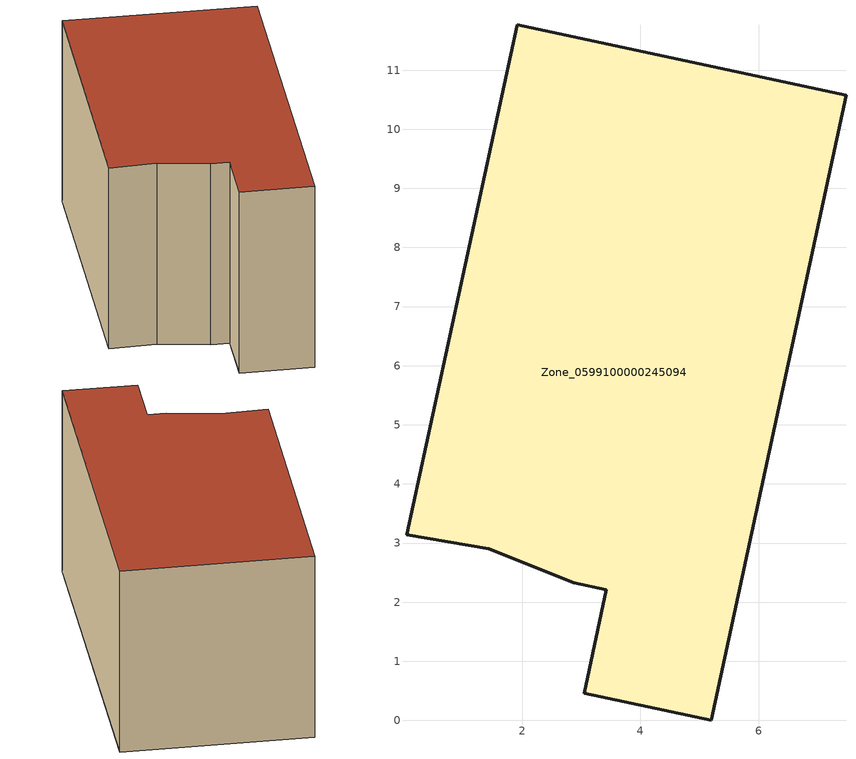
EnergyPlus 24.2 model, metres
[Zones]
Zone_0599100000245094
 floor ground (C_G): 0.04,3.14 1.92,11.77 7.48,10.58 5.2,0 3.05,0.46 3.42,2.21 2.87,2.33 1.43,2.91 z0
 wall outside (C_F): 3.42,2.21 3.05,0.46 5.2,0 7.48,10.58 1.92,11.77 0.04,3.14 1.43,2.91 2.87,2.33 3.42,2.21 z0:5.96
 roof outside (C_R): 1.92,11.77 0.04,3.14 1.43,2.91 2.87,2.33 3.42,2.21 3.05,0.46 5.2,0 7.48,10.58 z5.96
[BUILDING]
Pand.0599100000245094: North Axis=0; Terrain=City; Loads Convergence Tolerance Value=0.04; Temperature Convergence Tolerance Value=0.4; Solar Distribution=FullExterior; Maximum Number of Warmup Days=25; Minimum Number of Warmup Days=1
[Site:Location]
Rotterdam.The.Hague.AP_ZH_NLD Design_Conditions: Latitude=51.96; Longitude=4.45; Time Zone=1; Elevation=-4.5
[SITE:GROUNDTEMPERATURE:BUILDINGSURFACE]
18, 18, 18, 18, 18, 18, 18, 18, 18, 18, 18, 18
[MATERIAL] Thermal Absorptance=0.9; Solar Absorptance=0.7; Visible Absorptance=0.7
Name | Roughness | Thickness | Conductivity | Density | Specific Heat
G.TI.1975-1991 | MediumSmooth | 0.15 | 0.288461 | 540 | 1210
F.TI.1975-1991 | Rough | 0.3 | 0.230769 | 1920 | 840
R.TI.1975-1991 | MediumRough | 0.2 | 0.153846 | 1500 | 1000
[CONSTRUCTION]
C_G: G.TI.1975-1991
C_F: F.TI.1975-1991
C_R: R.TI.1975-1991
[ZONE]
Zone_0599100000245094: Type=1; Multiplier=1; Ceiling Height=Autocalculate; Volume=Autocalculate; Floor Area=autocalculate; Part of Total Floor Area=Yes
[ZONEINFILTRATION:DESIGNFLOWRATE]
Infil_Zone_0599100000245094: Zone or ZoneList or Space or SpaceList=Zone_0599100000245094; Schedule=AlwaysOn; Design Flow Rate Calculation Method=Flow/Area; Flow Rate per Floor Area=0.003; Constant Term Coefficient=1; Temperature Term Coefficient=0; Velocity Term Coefficient=0; Velocity Squared Term Coefficient=0
[HVACTEMPLATE:ZONE:IDEALLOADSAIRSYSTEM]
Zone_0599100000245094: Maximum Heating Supply Air Temperature=50; Minimum Cooling Supply Air Temperature=13; Maximum Heating Supply Air Humidity Ratio=0.0156; Minimum Cooling Supply Air Humidity Ratio=0.0077; Heating Limit=NoLimit; Cooling Limit=NoLimit; Dehumidification Control Type=ConstantSensibleHeatRatio; Cooling Sensible Heat Ratio=0.7; Dehumidification Setpoint=60; Humidification Control Type=None; Humidification Setpoint=30; Outdoor Air Method=None; Outdoor Air Flow Rate per Person=0.00944; Outdoor Air Flow Rate per Zone Floor Area=0; Outdoor Air Flow Rate per Zone=0; Demand Controlled Ventilation Type=None; Outdoor Air Economizer Type=NoEconomizer; Heat Recovery Type=None; Sensible Heat Recovery Effectiveness=0.7; Latent Heat Recovery Effectiveness=0.65
[ZONECONTROL:THERMOSTAT]
ThermostatControl_Zone_0599100000245094: Zone or ZoneList=Zone_0599100000245094; Control Type Schedule=DualSetpointControlType; Control 1=Thermostat_Zone_0599100000245094; Temperature Difference Between Cutout And Setpoint=0
[THERMOSTATSETPOINT:DUALSETPOINT]
Thermostat_Zone_0599100000245094: Heating Setpoint Temperature Schedule=HeatingSetpoint_Zone_0599100000245094; Cooling Setpoint Temperature Schedule=CoolingSetpoint_Zone_0599100000245094
[SCHEDULE:COMPACT]
HeatingSetpoint_Zone_0599100000245094: Through: 12/31, For: AllDays, Until: 24:00, 21
CoolingSetpoint_Zone_0599100000245094: Through: 12/31, For: AllDays, Until: 24:00, 24
DualSetpointControlType: Through: 12/31, For: AllDays, Until: 24:00, 4
AlwaysOn: Through: 12/31, For: AllDays, Until: 24:00, 1
